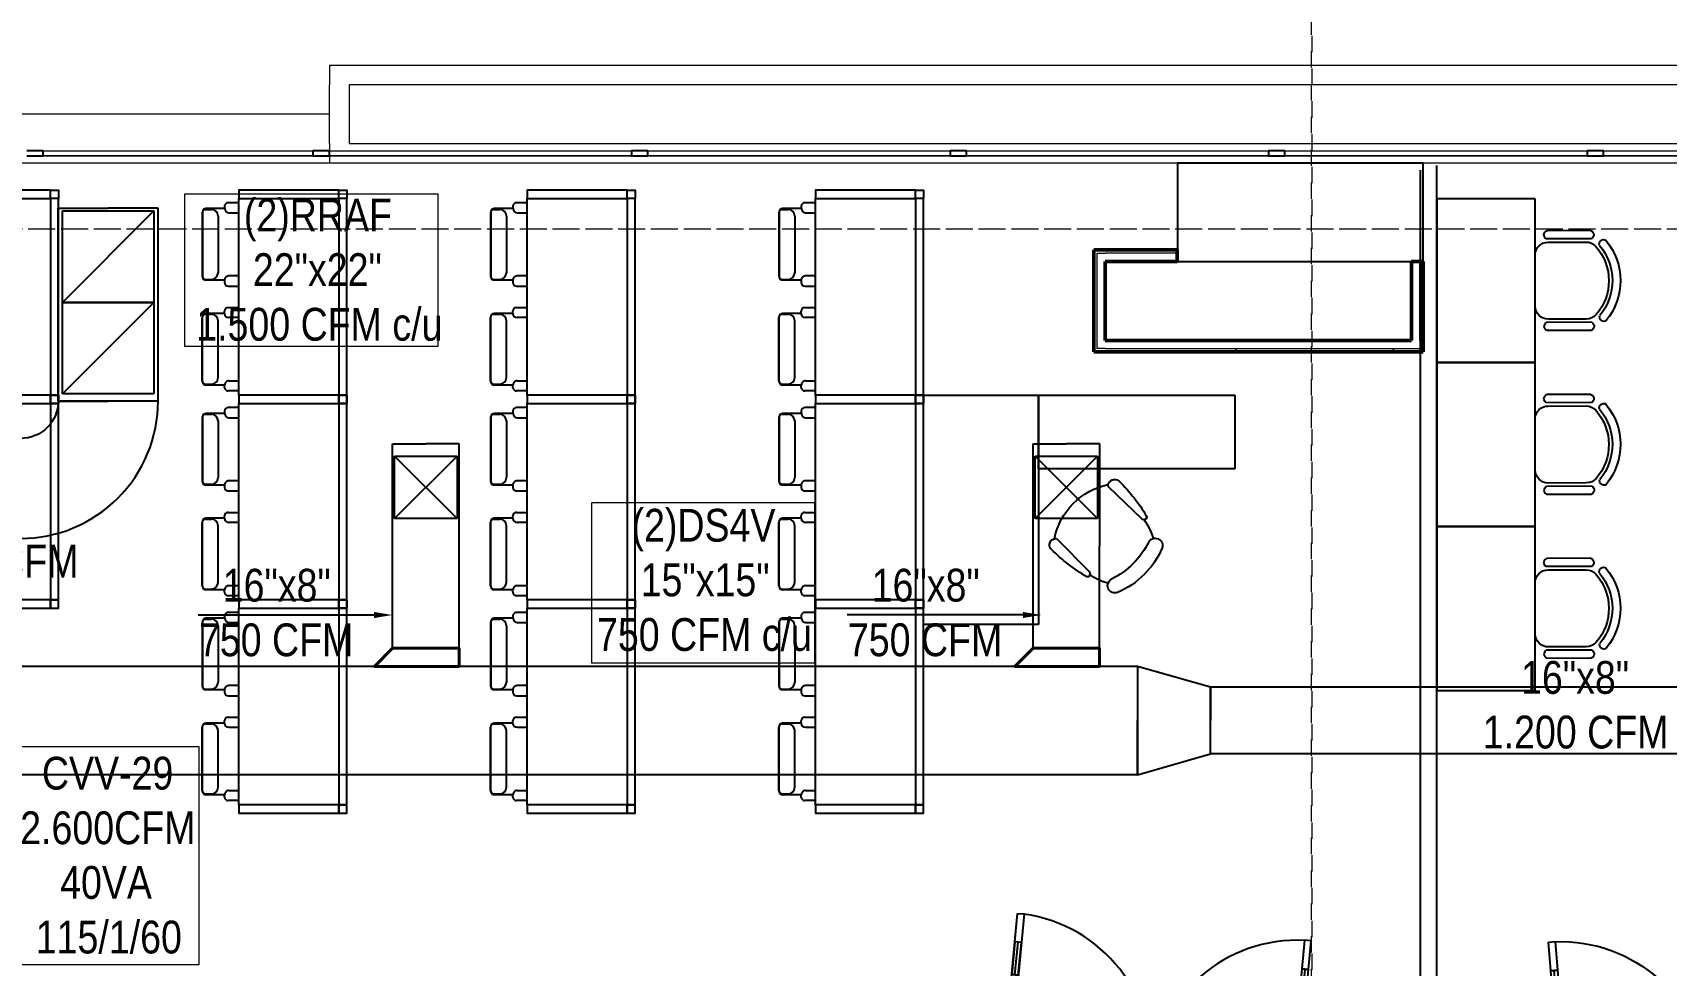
# Model space of a CAD drawing. Header units: inches. Extents: x -3 to 209, y -384 to 20.
# Drawn here: x 168.59 to 178.56, y -77.99 to -72.29 of the extents above; entities that cross this region are included whole.
import ezdxf
from ezdxf import colors
from ezdxf.entities.mleader import LeaderData, LeaderLine
from ezdxf.math import Vec2, Vec3

# ---------------------------------------------------------------- set-up
doc = ezdxf.new("R2010")
doc.units = ezdxf.units.IN
doc.header["$MEASUREMENT"] = 0
for name, pattern in [('Grid Line', [0.022225, 0.0127, -0.003175, 0.003175, -0.003175]), ('Grid Line 1_2_', [0.022225, 0.0127, -0.003175, 0.003175, -0.003175]), ('HIDDEN2', [0.1875, 0.125, -0.0625])]:
    doc.linetypes.add(name, pattern=pattern)
for name, color, linetype, lineweight in [('A-GLAZ-CURT', 253, 'Continuous', 9), ('A-GLAZ-CWMG', 253, 'Continuous', 9), ('A-WALL-PATT', 253, 'Continuous', 50), ('HVAC -Textos Equipos', 2, 'Continuous', 9), ('HVAC -Textos Rejillas', 2, 'Continuous', 9), ('HVAC -Textos Retorno', 2, 'Continuous', 9), ('HVAC -Textos Suministro', 7, 'Continuous', 9), ('HVAC Suministro', 5, 'Continuous', 40), ('S-COLS', 6, 'Continuous', 13), ('S-GRID', 253, 'Continuous', 9)]:
    doc.layers.add(name, color=color, linetype=linetype, lineweight=lineweight)
for name, color, linetype in [('A-WALL', 253, 'Continuous'), ('BASE PLAN$0$9 July 2012 10F STREAM ECOM$0$FLOOR LAYOUT 14 Oct (x-ref)$0$20F-032408$0$XDOOR', 253, 'Continuous'), ('BASE PLAN$0$FLOOR LAYOUT 14 Oct (x-ref)$0$20F-032408$0$XDOOR', 253, 'Continuous'), ('BASE PLAN$0$NBS-HEAVY', 253, 'Continuous'), ('BASE PLAN$0$NDS-DOORS', 253, 'Continuous'), ('BASE PLAN$0$WALL', 253, 'Continuous'), ('hidden line ko ito', 253, 'Continuous'), ('HVAC-Rejillas', 2, 'HIDDEN2'), ('HVAC-Retorno', 20, 'Continuous'), ('HVAC-Suministro', 170, 'Continuous'), ('NFF-FURN', 253, 'Continuous')]:
    doc.layers.add(name, color=color, linetype=linetype)
doc.styles.add('Arial Narrow', font='ARIALN.TTF', dxfattribs={"height": 0.00295})
doc.styles.get("Standard").update_dxf_attribs({"font": 'arial.ttf'})

# ---------------------------------------------------------------- blocks, each defined once
blk = doc.blocks.new('ds')
at = {"linetype": 'ByBlock', "lineweight": -2}
for p, q in [((-0.0127, -0.0127), (0.0127, 0.0127)), ((-0.0127, 0.0127), (0.0127, -0.0127)), ((-0.0127, -0.0127), (-0.0127, 0.0127)), ((-0.0127, 0.0127), (0.0127, 0.0127)), ((0.0127, 0.0127), (0.0127, -0.0127)), ((0.0127, -0.0127), (-0.0127, -0.0127))]:
    blk.add_line(p, q, dxfattribs=at)
blk = doc.blocks.new('rr')
at = {"linetype": 'ByBlock', "lineweight": -2}
for p, q in [((-0.0127, -0.0127), (0.0127, 0.0127)), ((-0.0127, -0.0127), (-0.0127, 0.0127)), ((-0.0127, 0.0127), (0.0127, 0.0127)), ((0.0127, 0.0127), (0.0127, -0.0127)), ((0.0127, -0.0127), (-0.0127, -0.0127))]:
    blk.add_line(p, q, dxfattribs=at)
blk = doc.blocks.new('*U74')
blk.add_lwpolyline([(-0.208, -0.0566), (-0.208, 0), (0, 0), (0.0566, -0.0566), (-0.208, -0.0566)])
blk = doc.blocks.new('A$C3D314434')
at = {"layer": 'hidden line ko ito', "linetype": 'ByBlock', "lineweight": -2}
for p, q in [((-304.2, 207.5), (-305.2, -61.3)), ((-254.2, 210.7), (-255.2, -64.8)), ((255.8, 208.7), (254.7, -66.7)), ((305.8, 205.2), (304.8, -63.6)), ((-234.3, 177.5), (-235.2, -54.2)), ((234.8, -55.9), (235.7, 175.7)), ((-155.5, -134.5), (154.5, -135.6))]:
    blk.add_line(p, q, dxfattribs=at)
for centre, radius, start, end in [((0, 0), 385.8, 50.38275, 129.18448), ((0, 0), 336.4, 50.21047, 129.35676), ((0, 0), 315, 48.50599, 131.06124), ((-278.5, 198), 27.4, 27.56562, 159.55154), ((-222.6, 284.2), 25.8, 144.92558, 291.09493), ((-154.3, 177.2), 80, 131.06124, 179.78361), ((155.7, 176), 80, 359.78361, 48.50599), ((224.8, 282.5), 25.8, 248.4723, 34.64165), ((280, 195.9), 27.4, 20.01569, 152.00161), ((-279.5, -51.9), 27.4, 200.01569, 332.00161), ((-155.2, -54.5), 80, 179.78361, 269.78361), ((154.8, -55.6), 80, 269.78361, 359.78361), ((279.1, -54), 27.4, 207.56562, 339.55154)]:
    blk.add_arc(centre, radius, start, end, dxfattribs=at)
blk = doc.blocks.new('surface desk')
at = {"layer": 'hidden line ko ito', "linetype": 'ByBlock', "lineweight": -2}
blk.add_lwpolyline([(1000, 600), (1000, 0), (0, 0), (0, 600)], close=True, dxfattribs=at)
blk.add_blockref('A$C3D314434', (500.5, 735), dxfattribs=at)
blk = doc.blocks.new('BASE PLAN$0$Z$W@#701B5C3E')
at = {"layer": 'BASE PLAN$0$9 July 2012 10F STREAM ECOM$0$FLOOR LAYOUT 14 Oct (x-ref)$0$20F-032408$0$XDOOR', "linetype": 'ByBlock', "lineweight": -2}
blk.add_line((1700, 110), (1700, 10), dxfattribs=at)
at = {"layer": 'BASE PLAN$0$FLOOR LAYOUT 14 Oct (x-ref)$0$20F-032408$0$XDOOR', "linetype": 'ByBlock', "lineweight": -2}
for p, q in [((-138.1, 108.4), (-138.9, 1008.4)), ((-138.9, 1008.4), (-98.9, 1008.4)), ((-98.9, 1008.4), (-98.1, 108.4)), ((1661.1, 1010), (1621.1, 1009.9)), ((1621.1, 1009.9), (1621.2, 834.9)), ((1661.2, 835), (1661.1, 1010)), ((-98.7, 833.4), (-138.7, 833.4)), ((-118.6, 633), (-118.7, 833.4)), ((1661.2, 835), (1621.2, 834.9)), ((1661.2, 835), (1621.2, 834.9)), ((1641.4, 634.6), (1641.2, 834.9)), ((1641.4, 634.6), (1641.2, 834.9)), ((-98.6, 633), (-138.6, 633)), ((1661.4, 634.6), (1621.4, 634.5)), ((1661.4, 634.6), (1621.4, 634.5)), ((1621.4, 634.5), (1621.9, 109.9)), ((1661.9, 110), (1661.4, 634.6)), ((-176.1, 108.3), (-138.1, 108.4)), ((-176, 8.3), (-176.1, 108.3)), ((-138.1, 118.4), (-138.1, 78.4)), ((-98.1, 108.4), (-138.1, 108.4)), ((1621.9, 109.9), (1661.9, 110)), ((1661.9, 120), (1661.9, 80)), ((1699.9, 110), (1661.9, 110)), ((-126, 8.4), (-176, 8.3)), ((-138.1, 78.4), (-126.1, 78.4)), ((-126.1, 78.4), (-126, 8.4)), ((1661.9, 80), (1649.9, 80)), ((1649.9, 80), (1650, 10)), ((1650, 10), (1700, 10))]:
    blk.add_line(p, q, dxfattribs=at)
for points in [[(-98.6, 633), (-98.7, 833.4), (-138.7, 833.4), (-138.6, 633)], [(1661.4, 634.6), (1661.2, 835), (1621.2, 834.9), (1621.4, 634.5)]]:
    blk.add_lwpolyline(points, close=True, dxfattribs=at)
for points in [[(1621.2, 834.9), (1661.2, 835)], [(1661.4, 634.6), (1621.4, 634.5)]]:
    blk.add_lwpolyline(points, dxfattribs=at)
for centre, start, end in [((-138.1, 108.4), 0.05134, 87.50402), ((1661.9, 110), 92.59866, 180.05134)]:
    blk.add_arc(centre, 900, start, end, dxfattribs=at)
at = {"layer": 'BASE PLAN$0$WALL', "linetype": 'ByBlock', "lineweight": -2}
blk.add_line((-176, 8.3), (-176.1, 108.3), dxfattribs=at)
blk = doc.blocks.new('2p')
at = {"layer": 'hidden line ko ito', "linetype": 'ByBlock', "lineweight": -2}
for p, q in [((-335471.3, 81105.7), (-335405.9, 81105.7)), ((-335384.4, 81084.2), (-335384.4, 81069.5)), ((-335384.4, 81069.5), (-335270.4, 81069.5)), ((-335267.4, 81064.4), (-335303.7, 81064.4)), ((-335410.3, 81043.7), (-335471.3, 81043.7)), ((-335344.3, 81023.8), (-335344.3, 80678.4)), ((-335250.1, 81049.2), (-335250.1, 80653)), ((-335247.1, 81044.1), (-335247.1, 80658)), ((-335471.3, 80658.5), (-335409.4, 80658.5)), ((-335405.1, 80596.5), (-335471.3, 80596.5)), ((-335383.6, 80632.6), (-335383.6, 80618)), ((-335383.6, 80632.6), (-335270.4, 80632.6)), ((-335267.4, 80637.7), (-335303.7, 80637.7)), ((-335405.1, 80466), (-335471.3, 80466)), ((-335471.3, 80404.1), (-335409.4, 80404.1)), ((-335383.6, 80429.9), (-335383.6, 80444.6)), ((-335383.6, 80429.9), (-335270.4, 80429.9)), ((-335344.3, 80038.7), (-335344.3, 80384.2)), ((-335267.4, 80424.8), (-335303.7, 80424.8)), ((-335250.1, 80013.3), (-335250.1, 80409.6)), ((-335247.1, 80018.4), (-335247.1, 80404.5)), ((-335410.3, 80018.8), (-335471.3, 80018.8)), ((-335384.4, 79978.3), (-335384.4, 79993)), ((-335384.4, 79993), (-335270.4, 79993)), ((-335267.4, 79998.1), (-335303.7, 79998.1)), ((-335471.3, 79956.9), (-335405.9, 79956.9))]:
    blk.add_line(p, q, dxfattribs=at)
for points in [[(-336130.9, 81131.3), (-336080.9, 81131.3), (-336080.9, 81181.3), (-336130.9, 81181.3)], [(-336080.9, 81131.3), (-336130.9, 81131.3), (-336130.9, 79931.3), (-336080.9, 79931.3)], [(-336080.9, 79931.3), (-336080.9, 81131.3), (-335471.3, 81131.3), (-335471.3, 79931.3)], [(-336130.9, 79931.3), (-336080.9, 79931.3), (-336080.9, 79881.3), (-336130.9, 79881.3)]]:
    blk.add_lwpolyline(points, close=True, dxfattribs=at)
for points in [[(-336080.9, 81131.3), (-335471.3, 81131.3), (-335471.3, 81181.3), (-336080.9, 81181.3), (-336080.9, 81131.3)], [(-336080.9, 79881.3), (-335471.3, 79881.3), (-335471.3, 79931.3), (-336080.9, 79931.3), (-336080.9, 79881.3)]]:
    blk.add_lwpolyline(points, dxfattribs=at)
for centre, radius, start, end in [((-335410.3, 81069.5), 25.8, 270, 0), ((-335405.9, 81084.2), 21.5, 0, 90), ((-335303.7, 81023.8), 40.6, 90, 180), ((-335270.4, 81049.2), 20.3, 0, 90), ((-335267.4, 81044.1), 20.3, 0, 90), ((-335409.4, 80632.6), 25.8, 0, 90), ((-335303.7, 80678.4), 40.6, 180, 270), ((-335267.4, 80658), 20.3, 270, 0), ((-335405.1, 80618), 21.5, 270, 0), ((-335270.4, 80653), 20.3, 270, 0), ((-335405.1, 80444.6), 21.5, 0, 90), ((-335409.4, 80429.9), 25.8, 270, 0), ((-335303.7, 80384.2), 40.6, 90, 180), ((-335270.4, 80409.6), 20.3, 0, 90), ((-335267.4, 80404.5), 20.3, 0, 90), ((-335410.3, 79993), 25.8, 0, 90), ((-335405.9, 79978.3), 21.5, 270, 0), ((-335303.7, 80038.7), 40.6, 180, 270), ((-335270.4, 80013.3), 20.3, 270, 0), ((-335267.4, 80018.4), 20.3, 270, 0)]:
    blk.add_arc(centre, radius, start, end, dxfattribs=at)
blk = doc.blocks.new('training')
at = {"layer": 'hidden line ko ito', "linetype": 'ByBlock', "lineweight": -2, "extrusion": (0, 0, -1)}
for points in [[(0, 0), (450, 0)], [(450, 0), (450, -1200)], [(0, -1200), (0, 0)], [(557.4, -773.4), (755.7, -567.8)], [(875.3, -1088.7), (1079.2, -888.7)], [(1400, -1200), (1400, -1900)], [(0, -1200), (1400, -1200)], [(450, -1200), (0, -1200)], [(0, -1900), (0, -1200)], [(1400, -1900), (0, -1900)]]:
    blk.add_lwpolyline(points, dxfattribs=at)
for points in [[(932.3, -443.7, -0.190618), (1204.4, -716.8)], [(932.3, -443.7, -0.190618), (1204.4, -716.8)], [(874.8, -499), (873.6, -493), (873.2, -486.9, -0.41472), (918.5, -441.6), (925.5, -442.1), (932.3, -443.7)], [(894.8, -525.6, -0.260185), (873.2, -486.9, -0.41472), (918.5, -441.6), (925.5, -442.1), (932.3, -443.7)], [(894.8, -525.6, -0.163773), (1123.2, -753.6)], [(760.5, -553.5, -0.064311), (874.8, -499)], [(740.1, -538.2), (743, -538, -0.415432), (760.6, -555.6), (759.3, -562.2), (755.7, -567.8)], [(740.1, -538.2), (743, -538, -0.379395), (760.5, -553.5)], [(525.1, -707.4, -0.062793), (740.1, -538.2)], [(525.1, -707.4, -0.062793), (740.1, -538.2)], [(1204.4, -716.8), (1206.5, -724.5), (1207.2, -732.4, -0.415301), (1162.5, -777.2), (1155.3, -776.6), (1148.3, -774.8)], [(1204.4, -716.8), (1206.5, -724.5), (1207.2, -732.4, -0.415301), (1162.5, -777.2, -0.275335), (1123.2, -753.6)], [(1148.3, -774.8, -0.084773), (1096.3, -884.3)], [(876.2, -1102, -0.300719), (545.5, -772.9)], [(557.4, -773.4), (552.9, -773.7, -0.414852), (513.9, -734.7, -0.197378), (525.1, -707.4)], [(545.5, -772.9, -0.360765), (513.9, -734.7, -0.197378), (525.1, -707.4)], [(1079.2, -888.7), (1084.9, -885), (1091.6, -883.7, -0.415881), (1109.2, -901.3), (1108.9, -904.1)], [(1096.3, -884.3, -0.335448), (1109.2, -901.3), (1108.9, -904.1)], [(1108.9, -904.1, -0.062864), (941.6, -1120.4)], [(1108.9, -904.1, -0.062864), (941.6, -1120.4)], [(941.6, -1120.4, -0.198158), (914, -1131.8, -0.414966), (875.1, -1092.9), (875.3, -1088.7)], [(941.6, -1120.4, -0.198888), (914, -1131.8, -0.347278), (876.2, -1102)]]:
    blk.add_lwpolyline(points, format="xyb", dxfattribs=at)

msp = doc.modelspace()

# ---------------------------------------------------------------- linework, layer by layer
at = {"layer": 'A-GLAZ-CURT', "lineweight": 18}
for p, q in [((170.3043, -73.0181), (168.657, -73.0181)), ((168.657, -73.0181), (168.657, -73.0431)), ((168.657, -73.0431), (170.3043, -73.0431)), ((170.3043, -73.0431), (170.3043, -73.0181)), ((172.2486, -73.0181), (170.4043, -73.0181)), ((170.4043, -73.0181), (170.4043, -73.0431)), ((170.4043, -73.0431), (172.2486, -73.0431)), ((172.2486, -73.0431), (172.2486, -73.0181)), ((174.1924, -73.0181), (172.3486, -73.0181)), ((172.3486, -73.0181), (172.3486, -73.0431)), ((172.3486, -73.0431), (174.1924, -73.0431)), ((174.1924, -73.0431), (174.1924, -73.0181)), ((176.1361, -73.0181), (174.2924, -73.0181)), ((174.2924, -73.0181), (174.2924, -73.0431)), ((174.2924, -73.0431), (176.1361, -73.0431)), ((176.1361, -73.0431), (176.1361, -73.0181)), ((178.0799, -73.0181), (176.2361, -73.0181)), ((176.2361, -73.0181), (176.2361, -73.0431)), ((176.2361, -73.0431), (178.0799, -73.0431)), ((178.0799, -73.0431), (178.0799, -73.0181)), ((180.0236, -73.0181), (178.1799, -73.0181)), ((178.1799, -73.0181), (178.1799, -73.0431)), ((178.1799, -73.0431), (180.0236, -73.0431))]:
    msp.add_line(p, q, dxfattribs=at)
at = {"layer": 'A-GLAZ-CWMG', "lineweight": 25, "extrusion": (0, 0, -1)}
for p, q in [((168.657, -73.0156), (168.557, -73.0156)), ((168.557, -73.0456), (168.657, -73.0456)), ((168.657, -73.0456), (168.657, -73.0156)), ((172.3486, -73.0156), (172.2486, -73.0156)), ((172.2486, -73.0156), (172.2486, -73.0456)), ((172.2486, -73.0456), (172.3486, -73.0456)), ((172.3486, -73.0456), (172.3486, -73.0156)), ((174.2924, -73.0156), (174.1924, -73.0156)), ((174.1924, -73.0156), (174.1924, -73.0456)), ((174.1924, -73.0456), (174.2924, -73.0456)), ((174.2924, -73.0456), (174.2924, -73.0156)), ((176.2361, -73.0156), (176.1361, -73.0156)), ((176.1361, -73.0156), (176.1361, -73.0456)), ((176.1361, -73.0456), (176.2361, -73.0456)), ((176.2361, -73.0456), (176.2361, -73.0156)), ((178.1799, -73.0156), (178.0799, -73.0156)), ((178.0799, -73.0156), (178.0799, -73.0456)), ((178.0799, -73.0456), (178.1799, -73.0456)), ((178.1799, -73.0456), (178.1799, -73.0156))]:
    msp.add_line(p, q, dxfattribs=at)
at = {"layer": 'A-GLAZ-CWMG'}
for p, q in [((168.657, -73.0156), (170.3043, -73.0156)), ((168.657, -73.0456), (170.3043, -73.0456)), ((170.4043, -73.0156), (172.2486, -73.0156)), ((170.4043, -73.0456), (172.2486, -73.0456)), ((172.3486, -73.0156), (174.1924, -73.0156)), ((172.3486, -73.0456), (174.1924, -73.0456)), ((174.2924, -73.0156), (176.1361, -73.0156)), ((174.2924, -73.0456), (176.1361, -73.0456)), ((176.2361, -73.0156), (178.0799, -73.0156)), ((176.2361, -73.0456), (178.0799, -73.0456)), ((178.1799, -73.0156), (180.0236, -73.0156)), ((178.1799, -73.0456), (180.0236, -73.0456))]:
    msp.add_line(p, q, dxfattribs=at)
at = {"layer": 'A-GLAZ-CWMG', "lineweight": 25}
for p, q in [((170.4043, -73.0156), (170.3043, -73.0156)), ((170.3043, -73.0156), (170.3043, -73.0456)), ((170.3043, -73.0456), (170.4043, -73.0456)), ((170.4043, -73.0456), (170.4043, -73.0156))]:
    msp.add_line(p, q, dxfattribs=at)
at = {"layer": 'A-WALL', "lineweight": 9}
for p, q in [((170.4043, -72.4917), (187.7441, -72.4917)), ((170.4043, -72.4917), (170.4043, -72.6117)), ((170.4043, -72.9706), (170.4043, -72.6117)), ((187.7441, -72.6117), (170.5243, -72.6117)), ((170.5243, -72.6117), (170.5243, -72.9706)), ((166.8097, -72.7906), (170.4043, -72.7906)), ((170.4043, -72.9706), (170.4043, -73.0156)), ((170.5243, -72.9706), (185.9049, -72.9706)), ((170.4043, -73.0456), (170.4043, -73.0906)), ((170.4043, -73.0906), (166.8097, -73.0906)), ((175.5801, -73.0906), (170.4043, -73.0906)), ((185.9049, -73.0906), (177.0801, -73.0906))]:
    msp.add_line(p, q, dxfattribs=at)
at = {"layer": 'A-WALL', "lineweight": 50}
for p, q in [((175.0889, -73.6206), (175.0689, -73.6206)), ((175.0689, -73.6206), (175.0689, -74.2424)), ((175.1389, -73.6206), (175.0889, -73.6206)), ((175.5791, -73.6206), (175.1389, -73.6206)), ((175.5791, -73.6906), (175.5791, -73.6206)), ((175.1389, -74.1724), (175.1389, -73.6906)), ((175.1389, -73.6906), (175.5791, -73.6906)), ((177.0091, -73.6906), (177.0091, -74.1724)), ((177.0791, -73.6906), (177.0091, -73.6906)), ((177.0791, -74.1724), (177.0791, -73.6906)), ((177.0091, -74.1724), (175.1389, -74.1724)), ((177.0791, -74.2224), (177.0791, -74.1724)), ((175.0689, -74.2424), (175.0889, -74.2424)), ((175.0889, -74.2424), (175.1389, -74.2424)), ((175.1389, -74.2424), (177.0791, -74.2424)), ((177.0791, -74.2424), (177.0791, -74.2224))]:
    msp.add_line(p, q, dxfattribs=at)
at = {"layer": 'A-WALL', "lineweight": 18}
for p, q in [((175.0889, -73.6406), (175.0889, -74.2224)), ((175.0889, -73.6406), (175.1389, -73.6406)), ((175.5791, -73.6406), (175.1389, -73.6406)), ((177.0591, -74.1724), (177.0591, -73.6906)), ((177.0591, -74.1724), (177.0591, -74.2224)), ((175.1389, -74.2224), (175.0889, -74.2224)), ((175.1389, -74.2224), (177.0591, -74.2224))]:
    msp.add_line(p, q, dxfattribs=at)
at = {"layer": 'A-WALL-PATT', "linetype": 'Continuous', "lineweight": 9}
for p, q in [((175.9401, -74.2225), (175.9286, -74.2424)), ((176.9057, -74.2408), (176.8951, -74.2224))]:
    msp.add_line(p, q, dxfattribs=at)
at = {"layer": 'BASE PLAN$0$NBS-HEAVY'}
for p, q in [((177.0626, -78.8033), (177.0626, -73.1333)), ((177.1626, -78.8033), (177.1626, -73.1053))]:
    msp.add_line(p, q, dxfattribs=at)
at = {"layer": 'HVAC -Textos Equipos', "color": 1}
msp.add_lwpolyline([(169.6072, -77.983), (168.4674, -77.983), (168.4674, -76.6502), (169.6072, -76.6502)], close=True, dxfattribs=at)
at = {"layer": 'HVAC -Textos Rejillas'}
msp.add_lwpolyline([(171.0659, -74.2085), (169.5225, -74.2085), (169.5225, -73.2788), (171.0659, -73.2788)], close=True, dxfattribs=at)
at = {"layer": 'HVAC -Textos Suministro'}
msp.add_lwpolyline([(173.3653, -76.1414), (172.0053, -76.1414), (172.0053, -75.1612), (173.3653, -75.1612)], close=True, dxfattribs=at)
at = {"layer": 'HVAC-Retorno'}
for p, q in [((168.7494, -74.5422), (168.7494, -73.3663)), ((168.7494, -73.3663), (169.0542, -73.3663)), ((169.359, -73.3663), (169.0542, -73.3663)), ((169.359, -74.5422), (169.359, -73.3663)), ((168.7494, -74.5422), (169.0542, -74.5422)), ((169.359, -74.5422), (169.0542, -74.5422))]:
    msp.add_line(p, q, dxfattribs=at)
msp.add_lwpolyline([(168.5208, -74.7708), (168.5208, -75.3804, 0.414214), (169.359, -74.5422), (168.7494, -74.5422, -0.414214)], format="xyb", close=True, dxfattribs=at)
at = {"layer": 'HVAC-Suministro'}
for p, q in [((170.7895, -76.0513), (170.7893, -74.8043)), ((170.7893, -74.8043), (170.9925, -74.8043)), ((171.1957, -74.8042), (170.9925, -74.8043)), ((171.1959, -76.0513), (171.1957, -74.8042)), ((174.6988, -76.0513), (174.6989, -74.8042)), ((174.6989, -74.8042), (174.9021, -74.8043)), ((175.1053, -74.8043), (174.9021, -74.8043)), ((175.1052, -76.0513), (175.1053, -74.8043)), ((170.7895, -76.0513), (170.9927, -76.0513)), ((171.1959, -76.0513), (170.9927, -76.0513)), ((174.6988, -76.0513), (174.902, -76.0513)), ((175.1052, -76.0513), (174.902, -76.0513)), ((175.3354, -76.1619), (167.1491, -76.162)), ((175.3354, -76.1619), (175.3354, -76.4921)), ((182.9082, -76.2889), (175.7818, -76.289)), ((175.7818, -76.289), (175.7818, -76.4922)), ((175.3354, -76.8223), (175.3354, -76.4921)), ((175.7818, -76.6954), (175.7818, -76.4922)), ((182.9082, -76.6953), (175.7818, -76.6954)), ((175.3354, -76.8223), (167.1491, -76.8224))]:
    msp.add_line(p, q, dxfattribs=at)
msp.add_lwpolyline([(175.7818, -76.289), (175.3354, -76.1619), (175.3354, -76.8223), (175.7818, -76.6954)], close=True, dxfattribs=at)
at = {"layer": 'S-COLS', "lineweight": 25}
for p, q in [((177.0801, -73.0906), (175.5801, -73.0906)), ((175.5801, -73.0906), (175.5801, -73.6906)), ((177.0801, -73.6906), (177.0801, -73.0906)), ((175.5801, -73.6906), (177.0801, -73.6906))]:
    msp.add_line(p, q, dxfattribs=at)
at = {"layer": 'S-GRID', "linetype": 'Grid Line 1_2_'}
for p, q in [((176.3992, -65.5133), (176.3992, -119.2586)), ((176.3992, -65.5133), (176.3992, -119.2586)), ((118.6314, -73.4906), (201.8133, -73.4906)), ((118.6314, -73.4906), (201.8133, -73.4906))]:
    msp.add_line(p, q, dxfattribs=at)
at = {"layer": 'S-GRID', "linetype": 'Grid Line'}
for p, q in [((176.3953, -70.4079), (176.3953, -112.8015)), ((117.6245, -73.4906), (202.7705, -73.4906)), ((123.5666, -73.4906), (190.8779, -73.4906))]:
    msp.add_line(p, q, dxfattribs=at)

# ---------------------------------------------------------------- block references
at = {"layer": 'BASE PLAN$0$NDS-DOORS', "zscale": 0.0009999999999852297}
for p, xscale, yscale, rotation in [((174.6469, -78.6856), 0.0009999999999852297, 0.0009999999999852297, 354.5927017218623), ((179.5841, -78.7114), -0.0009999999999852304, 0.0009999999999852304, 4.806650503299696)]:
    msp.add_blockref('BASE PLAN$0$Z$W@#701B5C3E', p, dxfattribs=dict(at, xscale=xscale, yscale=yscale, rotation=rotation))
at = {"layer": 'HVAC Suministro', "xscale": -1.953866694221574, "yscale": 1.953866694221574, "zscale": 1.953866694221574, "rotation": 1.681918604390376e-08}
for p in [(170.7893, -76.0513), (174.6988, -76.0513)]:
    msp.add_blockref('*U74', p, dxfattribs=at)
at = {"layer": 'HVAC-Rejillas', "xscale": 22, "yscale": 22, "zscale": 12}
for p in [(169.0542, -73.6609), (169.0542, -74.2197)]:
    msp.add_blockref('rr', p, dxfattribs=at)
at = {"layer": 'HVAC-Rejillas', "xscale": 15, "yscale": 15, "zscale": 12, "rotation": 180}
for p in [(170.9927, -75.0696), (174.9022, -75.0696)]:
    msp.add_blockref('ds', p, dxfattribs=at)
at = {"layer": 'NFF-FURN', "yscale": 0.0009999999999852297, "zscale": 0.0009999999999852297}
for name, p, xscale, rotation in [('2p', (-167.3787, 6.625), 0.0009999999999852297, 180), ('2p', (-165.6191, 6.625), 0.0009999999999852297, 180), ('2p', (-163.8595, 6.625), 0.0009999999999852297, 180), ('2p', (-162.0999, 6.625), 0.0009999999999852297, 180), ('surface desk', (177.1626, -74.3081), -0.0009999999999852297, 270), ('surface desk', (177.1626, -75.3081), -0.0009999999999852297, 270), ('2p', (-167.3787, 5.375), 0.0009999999999852297, 180), ('2p', (-165.6191, 5.375), 0.0009999999999852297, 180), ('2p', (-163.8595, 5.375), 0.0009999999999852297, 180), ('2p', (-162.0999, 5.375), 0.0009999999999852297, 180), ('training', (175.931, -74.5062), -0.0009999999999852297, 270), ('surface desk', (177.1626, -76.3081), -0.0009999999999852297, 270), ('2p', (-165.6191, 4.125), 0.0009999999999852297, 180), ('2p', (-163.8595, 4.125), 0.0009999999999852297, 180), ('2p', (-162.0999, 4.125), 0.0009999999999852297, 180)]:
    msp.add_blockref(name, p, dxfattribs=dict(at, xscale=xscale, rotation=rotation))

# ---------------------------------------------------------------- texts
at = {"layer": 'HVAC -Textos Equipos', "color": 1, "insert": (168.223, -76.713), "char_height": 0.2, "width": 1.634804, "attachment_point": 1, "style": 'Arial Narrow'}
msp.add_mtext('\\pi0.42702;CVV-29\\P\\pi0.29441;2.600CFM\\P\\pi0.53821;40VA\\P\\pi0.38937;115/1/60', dxfattribs=at)
at = {"layer": 'HVAC -Textos Rejillas', "insert": (169.5051, -73.3071), "char_height": 0.2, "width": 1.634804, "attachment_point": 1, "style": 'Arial Narrow'}
msp.add_mtext('\\pi0.37763;(2)RRAF\\P\\pi0.43255;22"x22"\\P\\pi0.086706;1.500 CFM c/u', dxfattribs=at)
at = {"layer": 'HVAC -Textos Retorno', "insert": (166.8891, -75.4193), "char_height": 0.2, "width": 2.027405, "attachment_point": 1, "style": 'Arial Narrow'}
msp.add_mtext('24"x14" 3.000 CFM', dxfattribs=at)
at = {"layer": 'HVAC -Textos Suministro', "char_height": 0.2, "attachment_point": 1, "style": 'Arial Narrow'}
for s, insert, width in [('\\pi0.401;(2)DS4V\\P\\pi0.45666;15"x15"\\P\\pi0.19029;750 CFM c/u', (171.8474, -75.2001), 1.664892), ('\\pi0.70163;16"x8" \\P\\pi0.55647;750 CFM', (169.0519, -75.5661), 2.027405), ('\\pi0.70163;16"x8" \\P\\pi0.55647;750 CFM', (173.0123, -75.5658), 2.027405), ('\\pi0.70163;16"x8" \\P\\pi0.46793;1.200 CFM', (176.9752, -76.1288), 2.027405)]:
    msp.add_mtext(s, dxfattribs=dict(at, insert=insert, width=width))

# ---------------------------------------------------------------- leaders
at = {"layer": 'HVAC -Textos Suministro'}
ml = msp.add_multileader_mtext('Standard', dxfattribs=at)
ml.set_content('', color=256)
ml.set_leader_properties()
ml.build(insert=Vec2(0, 0))
ml.multileader.update_dxf_attribs({"dogleg_length": 0.36, "arrow_head_size": 0.1128})
ctx = ml.context
ctx.base_point, ctx.char_height, ctx.arrow_head_size, ctx.landing_gap_size, ctx.plane_origin, ctx.plane_x_axis, ctx.plane_y_axis = Vec3(169.6035, -75.848), 0.1128, 0.1128, 0.0564, Vec3(165.3069, -75.3496), Vec3(-1, 0), Vec3(0, -1)
notes = []
notes.append((ctx, [(1, (1, 1, 0), (169.8173, -75.848), (-1, 0), 0.2138, [(0, [(170.7892, -75.848)], 0, [])])]))
ctx.mtext.insert, ctx.mtext.text_direction, ctx.mtext.rotation, ctx.mtext.flow_direction = Vec3(169.5471, -75.9044), Vec3(-1, 0), 3.141593, 5
ml = msp.add_multileader_mtext('Standard', dxfattribs=at)
ml.set_content('', color=256)
ml.set_leader_properties()
ml.build(insert=Vec2(0, 0))
ml.multileader.update_dxf_attribs({"dogleg_length": 0.36, "arrow_head_size": 0.1128})
ctx = ml.context
ctx.base_point, ctx.char_height, ctx.arrow_head_size, ctx.landing_gap_size, ctx.plane_origin, ctx.plane_x_axis, ctx.plane_y_axis = Vec3(173.5639, -75.8478), 0.1128, 0.1128, 0.0564, Vec3(169.2673, -75.3493), Vec3(-1, 0), Vec3(0, -1)
notes.append((ctx, [(1, (1, 1, 0), (173.7776, -75.8478), (-1, 0), 0.2138, [(0, [(174.7496, -75.8478)], 0, [])])]))
ctx.mtext.insert, ctx.mtext.text_direction, ctx.mtext.rotation, ctx.mtext.flow_direction = Vec3(173.5074, -75.9042), Vec3(-1, 0), 3.141593, 5
for ctx, leaders in notes:
    for number, flags, end, landing, length, lines in leaders:
        leader = LeaderData()
        leader.index, (leader.has_last_leader_line, leader.has_dogleg_vector, leader.attachment_direction) = number, flags
        leader.last_leader_point, leader.dogleg_vector, leader.dogleg_length = Vec3(end), Vec3(landing), length
        for number, points, colour, breaks in lines:
            line = LeaderLine()
            line.index, line.vertices, line.color, line.breaks = number, Vec3.list(points), colors.encode_raw_color(colour), breaks
            leader.lines.append(line)
        ctx.leaders.append(leader)

doc.saveas('drawing.dxf')
